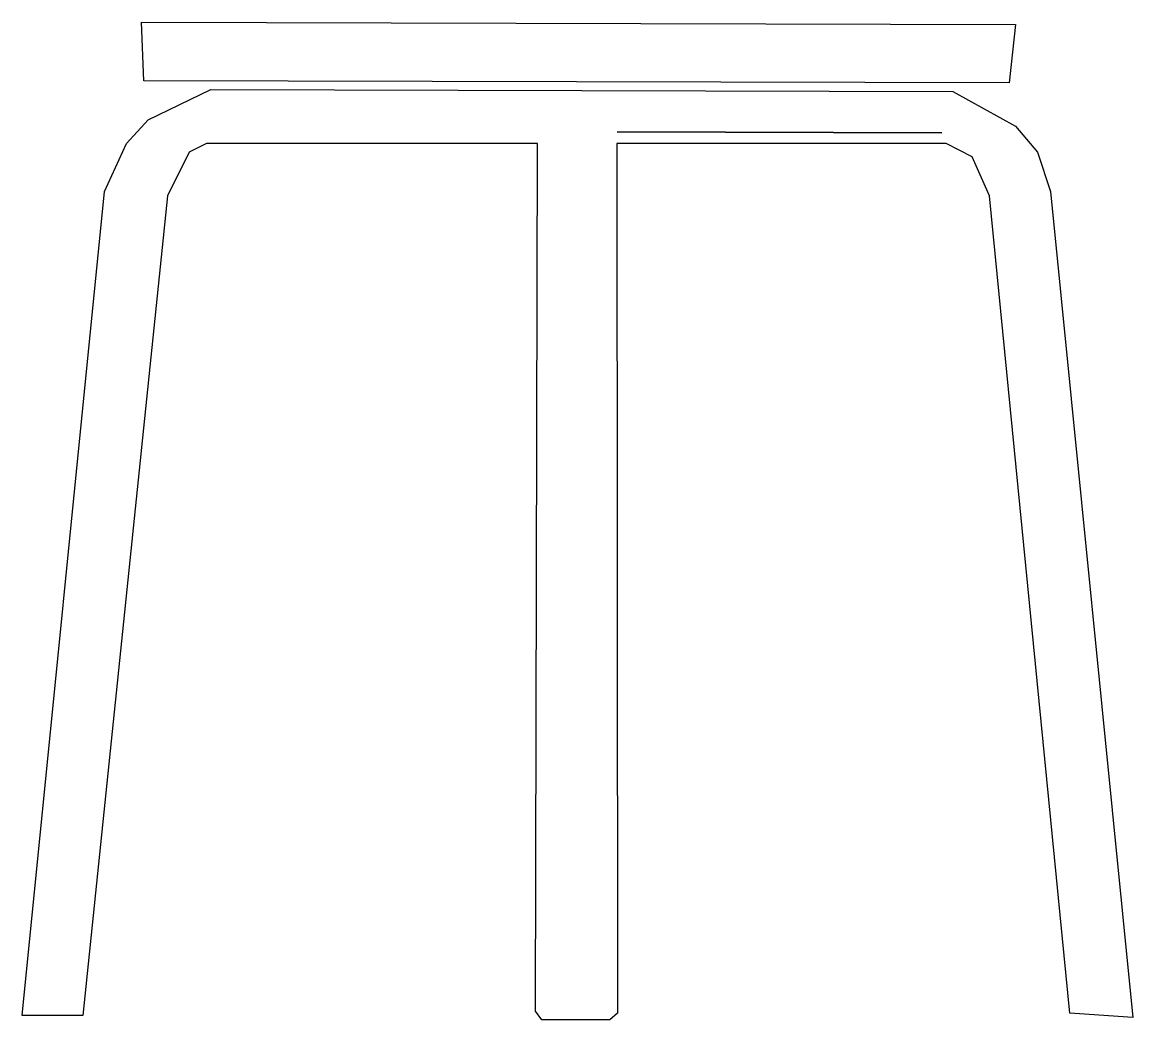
# Model space of a CAD drawing. Header units: millimetres. Extents: x -244 to 244, y 0 to 439.
import ezdxf

# ---------------------------------------------------------------- set-up
doc = ezdxf.new("R2010")
doc.units = ezdxf.units.MM
doc.layers.add('ALMOND-DRAW-PROFILE', color=7, linetype='Continuous', lineweight=25)

msp = doc.modelspace()

# ---------------------------------------------------------------- linework, layer by layer
at = {"layer": 'ALMOND-DRAW-PROFILE'}
for points in [[(189.93, 412.32), (-190.89, 413.28), (-191.84, 439.05), (192.8, 438.09)], [(-244.34, 1.91), (-208.07, 364.6), (-198.52, 385.6), (-188.98, 396.1), (-161.3, 409.46), (165.12, 408.5), (192.8, 393.23), (202.34, 381.78), (208.07, 364.6), (244.34, 0.95), (216.66, 2.86), (181.34, 362.69), (173.71, 379.87), (162.26, 385.6), (17.31, 385.6), (17.54, 2.86), (14.26, 0), (-15.63, 0), (-18.49, 3.82), (-17.59, 385.6), (-163.21, 385.6), (-170.85, 381.78), (-180.39, 362.69), (-217.61, 1.91)], [(186.66, 394.87), (186.67, 394.86), (186.67, 394.87)], [(160.35, 390.37), (17.49, 390.8), (17.49, 390.79)]]:
    msp.add_lwpolyline(points, close=True, dxfattribs=at)

doc.saveas('drawing.dxf')
